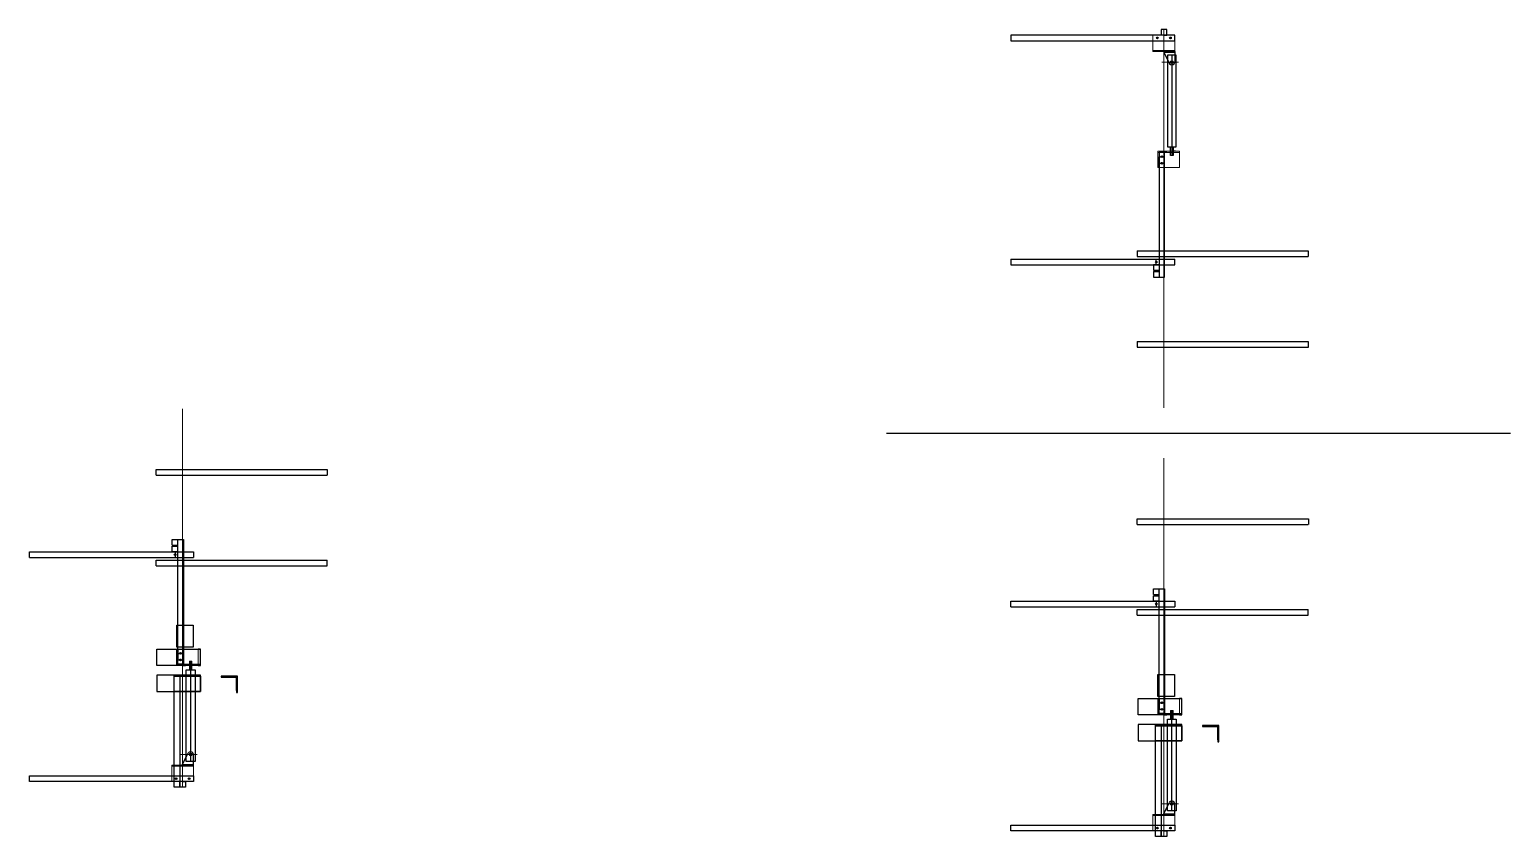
# Model space of a CAD drawing. Header units: millimetres. Extents: x -15418 to 43885, y -27590 to 23052.
# Drawn here: x -12904 to -9518, y -5293 to -3447 of the extents above; entities that cross this region are included whole.
import ezdxf

# ---------------------------------------------------------------- set-up
doc = ezdxf.new("R2010")
doc.units = ezdxf.units.MM
doc.header["$LTSCALE"] = 0.5
doc.layers.get('0').update_dxf_attribs({"lineweight": 5})
doc.layers.add('Layer1', color=1, linetype='Continuous')
doc.layers.add('Layer2', color=2, linetype='Continuous')
doc.layers.add('Layer5', color=51, linetype='Continuous', lineweight=5)
doc.layers.add('Layer9', color=3, linetype='Continuous', lineweight=5)
pattern_1 = [(45, (-34735.251, -18150.8892), (-1.1674333, 1.1674333), [])]

msp = doc.modelspace()

# ---------------------------------------------------------------- hatches: boundary and pattern name
at = {"layer": 'Layer1', "true_color": 0xf8d731, "transparency": 33554661}
h = msp.add_hatch(dxfattribs=at)
h.set_pattern_fill('ANSI31', color=40, scale=0.52)
h.set_pattern_definition(pattern_1)
h.paths.add_polyline_path([(-10307.6656, -3497.3503), (-10307.6656, -3498.8503), (-10303.6656, -3498.8503), (-10303.6656, -3497.3503)])
h.paths.add_polyline_path([(-10287.5856, -3498.8503), (-10287.5856, -3497.3503), (-10291.5856, -3497.3503), (-10291.5856, -3498.8503)])
h = msp.add_hatch(dxfattribs=at)
h.set_pattern_fill('ANSI31', color=40, scale=0.52)
h.set_pattern_definition([(45, (-36979.5854, -18037.9584), (-1.1674333, 1.1674333), [])])
h.paths.add_polyline_path([(-12552, -5130.0169), (-12552, -5128.5169), (-12548, -5128.5169), (-12548, -5130.0169)])
h.paths.add_polyline_path([(-12531.92, -5128.5169), (-12531.92, -5130.0169), (-12535.92, -5130.0169), (-12535.92, -5128.5169)])
h = msp.add_hatch(dxfattribs=at)
h.set_pattern_fill('ANSI31', color=40, scale=0.52)
h.set_pattern_definition(pattern_1)
h.paths.add_polyline_path([(-10307.6656, -5242.9476), (-10307.6656, -5241.4476), (-10303.6656, -5241.4476), (-10303.6656, -5242.9476)])
h.paths.add_polyline_path([(-10287.5856, -5241.4476), (-10287.5856, -5242.9476), (-10291.5856, -5242.9476), (-10291.5856, -5241.4476)])

# ---------------------------------------------------------------- linework, layer by layer
at = {"transparency": 33554661}
for p, q in [((-10310.1256, -3447.1503), (-10310.1256, -4312.443)), ((-10335.1256, -3494.8503), (-10335.1256, -3459.8503)), ((-10335.1256, -3459.8503), (-10285.1256, -3459.8503)), ((-10285.1256, -3459.8503), (-10285.1256, -3494.8503)), ((-10335.1256, -3494.8503), (-10285.1256, -3494.8503)), ((-10335.1256, -3497.3503), (-10335.1256, -3494.8503)), ((-10285.1256, -3497.3503), (-10335.1256, -3497.3503)), ((-10310.1256, -3497.3503), (-10310.1256, -3494.8503)), ((-10285.1256, -3494.8503), (-10285.1256, -3497.3503)), ((-10324.2456, -3727.9703), (-10324.2456, -3725.4703)), ((-10324.2456, -3725.4703), (-10274.2456, -3725.4703)), ((-10274.2456, -3725.4703), (-10274.2456, -3727.9703)), ((-10274.2456, -3727.9703), (-10324.2456, -3727.9703)), ((-10324.2456, -3762.9703), (-10324.2456, -3727.9703)), ((-10274.2456, -3727.9703), (-10274.2456, -3762.9703)), ((-10324.2456, -3762.9703), (-10274.2456, -3762.9703)), ((-12554.46, -5180.2169), (-12554.46, -4314.9242)), ((-10310.1256, -5293.1476), (-10310.1256, -4427.8549)), ((-12568.58, -4864.3969), (-12568.58, -4899.3969)), ((-12568.58, -4864.3969), (-12518.58, -4864.3969)), ((-12518.58, -4899.3969), (-12518.58, -4864.3969)), ((-12518.58, -4899.3969), (-12568.58, -4899.3969)), ((-12568.58, -4899.3969), (-12568.58, -4901.8969)), ((-12568.58, -4901.8969), (-12518.58, -4901.8969)), ((-12518.58, -4901.8969), (-12518.58, -4899.3969)), ((-10324.2456, -4977.3276), (-10324.2456, -5012.3276)), ((-10324.2456, -4977.3276), (-10274.2456, -4977.3276)), ((-10274.2456, -5012.3276), (-10274.2456, -4977.3276)), ((-10274.2456, -5012.3276), (-10324.2456, -5012.3276)), ((-10324.2456, -5012.3276), (-10324.2456, -5014.8276)), ((-10274.2456, -5014.8276), (-10274.2456, -5012.3276)), ((-10324.2456, -5014.8276), (-10274.2456, -5014.8276)), ((-12529.46, -5130.0169), (-12579.46, -5130.0169)), ((-12579.46, -5130.0169), (-12579.46, -5132.5169)), ((-12579.46, -5132.5169), (-12529.46, -5132.5169)), ((-12579.46, -5132.5169), (-12579.46, -5167.5169)), ((-12554.46, -5130.0169), (-12554.46, -5132.5169)), ((-12529.46, -5132.5169), (-12529.46, -5130.0169)), ((-12529.46, -5167.5169), (-12529.46, -5132.5169)), ((-12579.46, -5167.5169), (-12529.46, -5167.5169)), ((-10285.1256, -5242.9476), (-10335.1256, -5242.9476)), ((-10335.1256, -5242.9476), (-10335.1256, -5245.4476)), ((-10335.1256, -5245.4476), (-10285.1256, -5245.4476)), ((-10335.1256, -5245.4476), (-10335.1256, -5280.4476)), ((-10310.1256, -5242.9476), (-10310.1256, -5245.4476)), ((-10285.1256, -5245.4476), (-10285.1256, -5242.9476)), ((-10285.1256, -5280.4476), (-10285.1256, -5245.4476)), ((-10335.1256, -5280.4476), (-10285.1256, -5280.4476))]:
    msp.add_line(p, q, dxfattribs=at)
at = {"layer": 'Layer1', "transparency": 33554661}
for p, q in [((-10303.7756, -3447.1503), (-10316.4756, -3447.1503)), ((-10316.4756, -3447.1503), (-10316.4756, -3459.8503)), ((-10303.7756, -3459.8503), (-10303.7756, -3447.1503)), ((-10310.1256, -3459.8503), (-10660.1256, -3459.8503)), ((-10660.1256, -3459.8503), (-10660.1256, -3472.5503)), ((-10660.1256, -3472.5503), (-10285.1256, -3472.5503)), ((-10323.1256, -3466.2003), (-10327.1256, -3466.2003)), ((-10325.1256, -3468.2003), (-10325.1256, -3464.2003)), ((-10285.1256, -3459.8503), (-10310.1256, -3459.8503)), ((-10310.1256, -3459.8503), (-10303.7756, -3459.8503)), ((-10297.1256, -3466.2003), (-10293.1256, -3466.2003)), ((-10295.1256, -3464.2003), (-10295.1256, -3468.2003)), ((-10285.1256, -3472.5503), (-10285.1256, -3459.8503)), ((-10285.1256, -3497.3503), (-10310.1256, -3497.3503)), ((-10310.1256, -3497.3503), (-10310.1256, -3498.8503)), ((-10310.1256, -3498.8503), (-10298.3069, -3523.8073)), ((-10310.1256, -3498.8503), (-10285.1256, -3498.8503)), ((-10307.6656, -3497.3503), (-10307.6656, -3498.8503)), ((-10305.6656, -3497.3503), (-10305.6656, -3498.8503)), ((-10303.6656, -3497.3503), (-10303.6656, -3498.8503)), ((-10291.5856, -3497.3503), (-10291.5856, -3498.8503)), ((-10287.5856, -3497.3503), (-10287.5856, -3498.8503)), ((-10285.1256, -3497.3503), (-10285.1256, -3521.4703)), ((-10291.7456, -3527.7703), (-10292.3256, -3527.7703)), ((-10310.1256, -3725.4703), (-10303.7756, -3725.4703)), ((-10308.4256, -3728.6503), (-10321.1256, -3728.6503)), ((-10321.1256, -3728.6503), (-10321.1256, -4013.6503)), ((-10321.1256, -3752.9703), (-10321.1256, -3737.9703)), ((-10321.1256, -3737.9703), (-10308.4256, -3737.9703)), ((-10321.1256, -3762.9703), (-10321.1256, -3752.9703)), ((-10321.1256, -3752.9703), (-10308.4256, -3752.9703)), ((-10314.7756, -3739.9703), (-10314.7756, -3735.9703)), ((-10314.7756, -3754.9703), (-10314.7756, -3750.9703)), ((-10308.4256, -4013.6503), (-10308.4256, -3728.6503)), ((-10370.9652, -3953.5003), (-9979.8336, -3953.5003)), ((-10370.9652, -3953.5003), (-10370.9652, -3966.2003)), ((-9979.8336, -3953.5003), (-9979.8336, -3966.2003)), ((-10660.1256, -3972.5503), (-10660.1256, -3985.2503)), ((-10660.1256, -3972.5503), (-10285.1256, -3972.5503)), ((-10660.1256, -3985.2503), (-10310.1256, -3985.2503)), ((-10370.9652, -3966.2003), (-9979.8336, -3966.2003)), ((-10321.1256, -3985.2503), (-10333.8256, -3985.2503)), ((-10333.8256, -3985.2503), (-10333.8256, -3997.9503)), ((-10329.4756, -3978.9003), (-10325.4756, -3978.9003)), ((-10327.4756, -3985.2503), (-10327.4756, -3972.5503)), ((-10310.1256, -3985.2503), (-10285.1256, -3985.2503)), ((-10285.1256, -3985.2503), (-10285.1256, -3972.5503)), ((-10333.8256, -3997.9503), (-10321.1256, -3997.9503)), ((-10333.8256, -4000.9503), (-10321.1256, -4000.9503)), ((-10333.8256, -4000.9503), (-10333.8256, -4013.6503)), ((-10333.8256, -4013.6503), (-10321.1256, -4013.6503)), ((-10321.1256, -4013.6503), (-10308.4256, -4013.6503)), ((-10370.9652, -4160.8003), (-9979.8336, -4160.8003)), ((-10370.9652, -4160.8003), (-10370.9652, -4173.5003)), ((-9979.689, -4173.5003), (-9979.689, -4160.8003)), ((-10370.9652, -4173.5003), (-9979.689, -4173.5003)), ((-12615.2996, -4466.5669), (-12615.2996, -4453.8669)), ((-12615.2996, -4453.8669), (-12224.0234, -4453.8669)), ((-12615.2996, -4466.5669), (-12224.168, -4466.5669)), ((-12224.0234, -4453.8669), (-12224.0234, -4466.5669)), ((-10370.9652, -4579.4976), (-10370.9652, -4566.7976)), ((-10370.9652, -4566.7976), (-9979.689, -4566.7976)), ((-9979.689, -4566.7976), (-9979.689, -4579.4976)), ((-10370.9652, -4579.4976), (-9979.8336, -4579.4976)), ((-12578.16, -4613.7169), (-12565.46, -4613.7169)), ((-12578.16, -4626.4169), (-12578.16, -4613.7169)), ((-12578.16, -4626.4169), (-12565.46, -4626.4169)), ((-12578.16, -4642.1169), (-12578.16, -4629.4169)), ((-12578.16, -4629.4169), (-12565.46, -4629.4169)), ((-12565.46, -4613.7169), (-12552.76, -4613.7169)), ((-12565.46, -4898.7169), (-12565.46, -4613.7169)), ((-12552.76, -4613.7169), (-12552.76, -4898.7169)), ((-12904.46, -4654.8169), (-12904.46, -4642.1169)), ((-12904.46, -4642.1169), (-12554.46, -4642.1169)), ((-12904.46, -4654.8169), (-12529.46, -4654.8169)), ((-12615.2996, -4673.8669), (-12615.2996, -4661.1669)), ((-12615.2996, -4661.1669), (-12224.168, -4661.1669)), ((-12565.46, -4642.1169), (-12578.16, -4642.1169)), ((-12573.81, -4648.4669), (-12569.81, -4648.4669)), ((-12571.81, -4642.1169), (-12571.81, -4654.8169)), ((-12554.46, -4642.1169), (-12529.46, -4642.1169)), ((-12529.46, -4642.1169), (-12529.46, -4654.8169)), ((-12224.168, -4673.8669), (-12224.168, -4661.1669)), ((-12615.2996, -4673.8669), (-12224.168, -4673.8669)), ((-10333.8256, -4726.6476), (-10321.1256, -4726.6476)), ((-10333.8256, -4739.3476), (-10333.8256, -4726.6476)), ((-10333.8256, -4739.3476), (-10321.1256, -4739.3476)), ((-10321.1256, -4726.6476), (-10308.4256, -4726.6476)), ((-10321.1256, -5011.6476), (-10321.1256, -4726.6476)), ((-10308.4256, -4726.6476), (-10308.4256, -5011.6476)), ((-10660.1256, -4767.7476), (-10660.1256, -4755.0476)), ((-10660.1256, -4755.0476), (-10310.1256, -4755.0476)), ((-10660.1256, -4767.7476), (-10285.1256, -4767.7476)), ((-10370.9652, -4786.7976), (-10370.9652, -4774.0976)), ((-10370.9652, -4774.0976), (-9979.8336, -4774.0976)), ((-10333.8256, -4755.0476), (-10333.8256, -4742.3476)), ((-10333.8256, -4742.3476), (-10321.1256, -4742.3476)), ((-10321.1256, -4755.0476), (-10333.8256, -4755.0476)), ((-10329.4756, -4761.3976), (-10325.4756, -4761.3976)), ((-10327.4756, -4755.0476), (-10327.4756, -4767.7476)), ((-10310.1256, -4755.0476), (-10285.1256, -4755.0476)), ((-10285.1256, -4755.0476), (-10285.1256, -4767.7476)), ((-9979.8336, -4786.7976), (-9979.8336, -4774.0976)), ((-10370.9652, -4786.7976), (-9979.8336, -4786.7976)), ((-12613.58, -4901.8969), (-12613.58, -4864.3969)), ((-12613.58, -4864.3969), (-12513.58, -4864.3969)), ((-12565.46, -4864.3969), (-12565.46, -4874.3969)), ((-12565.46, -4874.3969), (-12565.46, -4889.3969)), ((-12565.46, -4874.3969), (-12552.76, -4874.3969)), ((-12559.11, -4872.3969), (-12559.11, -4876.3969)), ((-12513.58, -4864.3969), (-12518.58, -4864.3969)), ((-12513.58, -4901.8969), (-12513.58, -4864.3969)), ((-12513.58, -4901.8969), (-12613.58, -4901.8969)), ((-12565.46, -4889.3969), (-12552.76, -4889.3969)), ((-12552.76, -4898.7169), (-12565.46, -4898.7169)), ((-12559.11, -4887.3969), (-12559.11, -4891.3969)), ((-12554.46, -4901.8969), (-12548.11, -4901.8969)), ((-12518.58, -4899.3969), (-12513.58, -4899.3969)), ((-12518.58, -4901.8969), (-12513.58, -4901.8969)), ((-12513.58, -4924.3969), (-12613.58, -4924.3969)), ((-12613.58, -4924.3969), (-12613.58, -4961.8969)), ((-12573.51, -5180.2169), (-12573.51, -4924.3969)), ((-12573.51, -4924.3969), (-12560.81, -4924.3969)), ((-12560.81, -4924.3969), (-12560.81, -5180.2169)), ((-12513.58, -4926.8969), (-12513.58, -4924.3969)), ((-12513.58, -4961.8969), (-12513.58, -4924.3969)), ((-12613.58, -4961.8969), (-12513.58, -4961.8969)), ((-10369.2456, -5014.8276), (-10369.2456, -4977.3276)), ((-10369.2456, -4977.3276), (-10269.2456, -4977.3276)), ((-10321.1256, -4977.3276), (-10321.1256, -4987.3276)), ((-10269.2456, -4977.3276), (-10274.2456, -4977.3276)), ((-10269.2456, -5014.8276), (-10269.2456, -4977.3276)), ((-10321.1256, -4987.3276), (-10321.1256, -5002.3276)), ((-10321.1256, -4987.3276), (-10308.4256, -4987.3276)), ((-10321.1256, -5002.3276), (-10308.4256, -5002.3276)), ((-10308.4256, -5011.6476), (-10321.1256, -5011.6476)), ((-10314.7756, -4985.3276), (-10314.7756, -4989.3276)), ((-10314.7756, -5000.3276), (-10314.7756, -5004.3276)), ((-10274.2456, -5012.3276), (-10269.2456, -5012.3276)), ((-10269.2456, -5014.8276), (-10369.2456, -5014.8276)), ((-10269.2456, -5037.3276), (-10369.2456, -5037.3276)), ((-10369.2456, -5037.3276), (-10369.2456, -5074.8276)), ((-10329.1756, -5293.1476), (-10329.1756, -5037.3276)), ((-10329.1756, -5037.3276), (-10316.4756, -5037.3276)), ((-10316.4756, -5037.3276), (-10316.4756, -5293.1476)), ((-10310.1256, -5014.8276), (-10303.7756, -5014.8276)), ((-10274.2456, -5014.8276), (-10269.2456, -5014.8276)), ((-10269.2456, -5039.8276), (-10269.2456, -5037.3276)), ((-10269.2456, -5074.8276), (-10269.2456, -5037.3276)), ((-10369.2456, -5074.8276), (-10269.2456, -5074.8276)), ((-12554.46, -5128.5169), (-12542.6413, -5103.5599)), ((-12536.08, -5099.5969), (-12536.66, -5099.5969)), ((-12529.46, -5130.0169), (-12529.46, -5105.8969)), ((-12554.46, -5130.0169), (-12554.46, -5128.5169)), ((-12554.46, -5128.5169), (-12529.46, -5128.5169)), ((-12529.46, -5130.0169), (-12554.46, -5130.0169)), ((-12552, -5130.0169), (-12552, -5128.5169)), ((-12550, -5130.0169), (-12550, -5128.5169)), ((-12548, -5130.0169), (-12548, -5128.5169)), ((-12535.92, -5130.0169), (-12535.92, -5128.5169)), ((-12531.92, -5130.0169), (-12531.92, -5128.5169)), ((-12904.46, -5167.5169), (-12904.46, -5154.8169)), ((-12904.46, -5154.8169), (-12529.46, -5154.8169)), ((-12554.46, -5167.5169), (-12904.46, -5167.5169)), ((-12560.81, -5180.2169), (-12573.51, -5180.2169)), ((-12567.46, -5161.1669), (-12571.46, -5161.1669)), ((-12569.46, -5159.1669), (-12569.46, -5163.1669)), ((-12560.81, -5180.2169), (-12560.81, -5167.5169)), ((-12548.11, -5180.2169), (-12560.81, -5180.2169)), ((-12529.46, -5167.5169), (-12554.46, -5167.5169)), ((-12554.46, -5167.5169), (-12548.11, -5167.5169)), ((-12548.11, -5167.5169), (-12548.11, -5180.2169)), ((-12541.46, -5161.1669), (-12537.46, -5161.1669)), ((-12539.46, -5163.1669), (-12539.46, -5159.1669)), ((-12529.46, -5154.8169), (-12529.46, -5167.5169)), ((-10291.7456, -5212.5276), (-10292.3256, -5212.5276)), ((-10310.1256, -5241.4476), (-10298.3069, -5216.4906)), ((-10310.1256, -5242.9476), (-10310.1256, -5241.4476)), ((-10310.1256, -5241.4476), (-10285.1256, -5241.4476)), ((-10285.1256, -5242.9476), (-10310.1256, -5242.9476)), ((-10307.6656, -5242.9476), (-10307.6656, -5241.4476)), ((-10305.6656, -5242.9476), (-10305.6656, -5241.4476)), ((-10303.6656, -5242.9476), (-10303.6656, -5241.4476)), ((-10291.5856, -5242.9476), (-10291.5856, -5241.4476)), ((-10287.5856, -5242.9476), (-10287.5856, -5241.4476)), ((-10285.1256, -5242.9476), (-10285.1256, -5218.8276)), ((-10660.1256, -5280.4476), (-10660.1256, -5267.7476)), ((-10660.1256, -5267.7476), (-10285.1256, -5267.7476)), ((-10310.1256, -5280.4476), (-10660.1256, -5280.4476)), ((-10323.1256, -5274.0976), (-10327.1256, -5274.0976)), ((-10325.1256, -5272.0976), (-10325.1256, -5276.0976)), ((-10316.4756, -5293.1476), (-10316.4756, -5280.4476)), ((-10285.1256, -5280.4476), (-10310.1256, -5280.4476)), ((-10310.1256, -5280.4476), (-10303.7756, -5280.4476)), ((-10303.7756, -5280.4476), (-10303.7756, -5293.1476)), ((-10297.1256, -5274.0976), (-10293.1256, -5274.0976)), ((-10295.1256, -5276.0976), (-10295.1256, -5272.0976)), ((-10285.1256, -5267.7476), (-10285.1256, -5280.4476)), ((-10316.4756, -5293.1476), (-10329.1756, -5293.1476)), ((-10303.7756, -5293.1476), (-10316.4756, -5293.1476))]:
    msp.add_line(p, q, dxfattribs=at)
for centre, radius in [((-10325.1256, -3466.2003), 2), ((-10295.1256, -3466.2003), 2), ((-10291.7456, -3521.4703), 3), ((-10314.7756, -3737.9703), 2), ((-10314.7756, -3752.9703), 2), ((-10327.4756, -3978.9003), 2), ((-12571.81, -4648.4669), 2), ((-10327.4756, -4761.3976), 2), ((-12559.11, -4874.3969), 2), ((-12559.11, -4889.3969), 2), ((-10314.7756, -4987.3276), 2), ((-10314.7756, -5002.3276), 2), ((-12536.08, -5105.8969), 3), ((-12569.46, -5161.1669), 2), ((-12539.46, -5161.1669), 2), ((-10291.7456, -5218.8276), 3), ((-10325.1256, -5274.0976), 2), ((-10295.1256, -5274.0976), 2)]:
    msp.add_circle(centre, radius, dxfattribs=at)
for centre, start, end in [((-10292.0356, -3520.8375), 205.3405781, 354.7671247), ((-12536.37, -5106.5297), 5.2328753, 154.6594219), ((-10292.0356, -5219.4605), 5.2328753, 154.6594219)]:
    msp.add_arc(centre, 6.9389, start, end, dxfattribs=at)
at = {"layer": 'Layer2', "transparency": 33554661}
for p, q in [((-10301.7456, -3505.4703), (-10301.7456, -3715.4703)), ((-10281.7456, -3505.4703), (-10301.7456, -3505.4703)), ((-10291.7456, -3505.4703), (-10291.7456, -3735.4703)), ((-10281.7456, -3715.4703), (-10281.7456, -3505.4703)), ((-10301.7456, -3715.4703), (-10281.7456, -3715.4703)), ((-10294.7456, -3735.4703), (-10294.7456, -3715.4703)), ((-10283.7456, -3725.4703), (-10289.7456, -3725.4703)), ((-10288.7456, -3715.4703), (-10288.7456, -3735.4703)), ((-10944.513, -4370.149), (-9517.6387, -4370.149)), ((-12567.96, -4859.9983), (-12567.96, -4809.9983)), ((-12567.96, -4809.9983), (-12530.46, -4809.9983)), ((-12565.46, -4859.9983), (-12565.46, -4809.9983)), ((-12530.46, -4809.9983), (-12530.46, -4859.9983)), ((-12565.46, -4859.9983), (-12567.96, -4859.9983)), ((-12530.46, -4859.9983), (-12565.46, -4859.9983)), ((-12539.08, -4891.8969), (-12539.08, -4911.8969)), ((-12536.08, -5121.8969), (-12536.08, -4891.8969)), ((-12528.08, -4901.8969), (-12534.08, -4901.8969)), ((-12533.08, -4911.8969), (-12533.08, -4891.8969)), ((-12573.51, -4926.8969), (-12538.58, -4926.8969)), ((-12568.51, -4924.3969), (-12513.58, -4924.3969)), ((-12553.58, -4926.8969), (-12533.58, -4926.8969)), ((-12546.08, -5121.8969), (-12546.08, -4911.8969)), ((-12546.08, -4911.8969), (-12526.08, -4911.8969)), ((-12538.58, -4926.8969), (-12513.58, -4926.8969)), ((-12526.08, -4911.8969), (-12526.08, -5121.8969)), ((-12518.58, -4924.3969), (-12518.58, -4926.8969)), ((-12513.58, -4926.8969), (-12513.58, -4961.8969)), ((-12428.7198, -4926.5749), (-12466.2198, -4926.5749)), ((-12466.2198, -4926.5749), (-12466.2198, -4929.0749)), ((-12466.2198, -4929.0749), (-12428.7198, -4929.0749)), ((-12431.2198, -4949.0749), (-12431.2198, -4926.5749)), ((-12431.2198, -4959.0749), (-12431.2198, -4939.0749)), ((-12428.7198, -4964.0749), (-12428.7198, -4926.5749)), ((-10323.6256, -4972.929), (-10323.6256, -4922.929)), ((-10323.6256, -4922.929), (-10286.1256, -4922.929)), ((-10321.1256, -4972.929), (-10321.1256, -4922.929)), ((-10286.1256, -4922.929), (-10286.1256, -4972.929)), ((-12513.58, -4961.8969), (-12573.51, -4961.8969)), ((-12431.2198, -4949.0749), (-12431.2198, -4964.0749)), ((-12431.2198, -4964.0749), (-12428.7198, -4964.0749)), ((-10321.1256, -4972.929), (-10323.6256, -4972.929)), ((-10286.1256, -4972.929), (-10321.1256, -4972.929)), ((-10294.7456, -5004.8276), (-10294.7456, -5024.8276)), ((-10291.7456, -5234.8276), (-10291.7456, -5004.8276)), ((-10288.7456, -5024.8276), (-10288.7456, -5004.8276)), ((-10329.1756, -5039.8276), (-10294.2456, -5039.8276)), ((-10324.1756, -5037.3276), (-10269.2456, -5037.3276)), ((-10309.2456, -5039.8276), (-10289.2456, -5039.8276)), ((-10301.7456, -5234.8276), (-10301.7456, -5024.8276)), ((-10301.7456, -5024.8276), (-10281.7456, -5024.8276)), ((-10294.2456, -5039.8276), (-10269.2456, -5039.8276)), ((-10283.7456, -5014.8276), (-10289.7456, -5014.8276)), ((-10281.7456, -5024.8276), (-10281.7456, -5234.8276)), ((-10274.2456, -5037.3276), (-10274.2456, -5039.8276)), ((-10269.2456, -5039.8276), (-10269.2456, -5074.8276)), ((-10184.3854, -5039.5056), (-10221.8854, -5039.5056)), ((-10221.8854, -5039.5056), (-10221.8854, -5042.0056)), ((-10221.8854, -5042.0056), (-10184.3854, -5042.0056)), ((-10186.8854, -5062.0056), (-10186.8854, -5039.5056)), ((-10184.3854, -5077.0056), (-10184.3854, -5039.5056)), ((-10269.2456, -5074.8276), (-10329.1756, -5074.8276)), ((-10186.8854, -5072.0056), (-10186.8854, -5052.0056)), ((-10186.8854, -5062.0056), (-10186.8854, -5077.0056)), ((-10186.8854, -5077.0056), (-10184.3854, -5077.0056)), ((-12526.08, -5121.8969), (-12546.08, -5121.8969)), ((-10281.7456, -5234.8276), (-10301.7456, -5234.8276))]:
    msp.add_line(p, q, dxfattribs=at)
at = {"layer": 'Layer5', "transparency": 33554661}
for p, q in [((-10294.7456, -3735.4703), (-10288.7456, -3735.4703)), ((-12539.08, -4891.8969), (-12533.08, -4891.8969)), ((-10294.7456, -5004.8276), (-10288.7456, -5004.8276))]:
    msp.add_line(p, q, dxfattribs=at)
at = {"layer": 'Layer9', "transparency": 33554661}
for p, q in [((-10276.7456, -3521.4703), (-10314.7456, -3521.4703)), ((-10314.7456, -3725.4703), (-10276.7456, -3725.4703)), ((-12559.08, -4901.8969), (-12521.08, -4901.8969)), ((-10314.7456, -5014.8276), (-10276.7456, -5014.8276)), ((-12521.08, -5105.8969), (-12559.08, -5105.8969)), ((-10276.7456, -5218.8276), (-10314.7456, -5218.8276))]:
    msp.add_line(p, q, dxfattribs=at)

doc.saveas('drawing.dxf')
